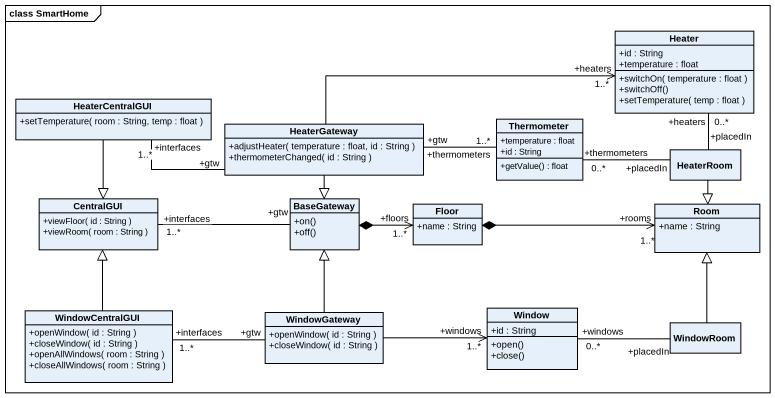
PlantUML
@startuml
mainframe class SmartHome
hide circle
hide empty members
skinparam classAttributeIconSize 0
class Heater {
  +id : String
  +temperature : float
  +switchOn( temperature : float )
  +switchOff()
  +setTemperature( temp : float )
}
class HeaterCentralGUI {
  +setTemperature( room : String, temp : float )
}
class HeaterGateway {
  +adjustHeater( temperature : float, id : String )
  +thermometerChanged( id : String )
}
class Thermometer {
  +temperature : float
  +id : String
  +getValue() : float
}
class HeaterRoom
class CentralGUI {
  +viewFloor( id : String )
  +viewRoom( room : String )
}
class BaseGateway {
  +on()
  +off()
}
class Floor {
  +name : String
}
class Room {
  +name : String
}
class Window {
  +id : String
  +open()
  +close()
}
class WindowCentralGUI {
  +openWindow( id : String )
  +closeWindow( id : String )
  +openAllWindows( room : String )
  +closeAllWindows( room : String )
}
class WindowGateway {
  +openWindow( id : String )
  +closeWindow( id : String )
}
class WindowRoom
Heater "+heaters\n0..*" -- "+placedIn" HeaterRoom
HeaterCentralGUI "+interfaces\n1..*" -right- "+gtw" HeaterGateway
HeaterCentralGUI --|> CentralGUI
HeaterGateway -right-> "+heaters\n1..*" Heater
HeaterGateway --|> BaseGateway
Thermometer "+thermometers\n1..*" -left- "+gtw" HeaterGateway
Thermometer "+thermometers\n0..*" -right- "+placedIn" HeaterRoom
HeaterRoom --|> Room
CentralGUI "+interfaces\n1..*" -right- "+gtw" BaseGateway
BaseGateway *-right-> "+floors\n1..*" Floor
Floor *-right-> "+rooms\n1..*" Room
Window "+windows\n0..*" -right- "+placedIn" WindowRoom
WindowCentralGUI -up-|> CentralGUI
WindowCentralGUI "1..*\n+interfaces" -right- "+gtw" WindowGateway
WindowGateway -up-|> BaseGateway
WindowGateway -right-> "+windows\n1..*" Window
WindowRoom -up-|> Room
@enduml
